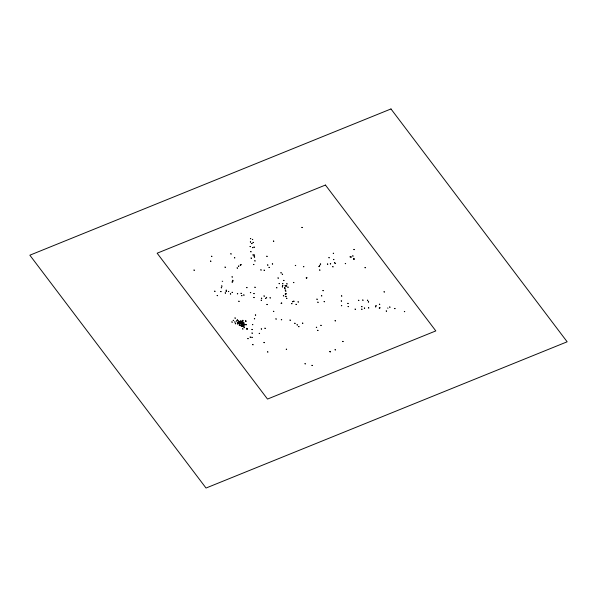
<?xml version="1.0" encoding="UTF-8"?>
<svg xmlns="http://www.w3.org/2000/svg" width="597" height="597" viewBox="0 0 597 597"><rect width="100%" height="100%" fill="white"/><g stroke="black" fill="none" stroke-linecap="round" stroke-linejoin="round"><path stroke-width="0.9" d="M211.532 256.143L211.935 256.3M211.823 256.494L211.472 256.352M250.404 238.487L250.807 238.643M250.718 238.83L250.359 238.725M193.98 269.971L194.383 270.128M210.532 260.979L210.935 261.135M194.301 270.314L193.921 270.18M210.868 261.322L210.472 261.18M252.382 239.3L252.785 239.464M252.673 239.658L252.315 239.501M250.322 241.785L250.725 241.942M250.643 242.128L250.255 241.979M230.8 253.732L231.203 253.889M231.121 254.076L230.733 253.912M253.038 242.278L253.441 242.434M251.71 243.352L252.113 243.509M253.329 242.636L252.971 242.472M252.024 243.695L251.658 243.576M250.083 246.397L250.486 246.554M250.367 246.755L250.009 246.583M252.546 247.449L252.941 247.606M254.009 246.986L254.412 247.143M234.464 257.635L234.867 257.8M252.859 247.792L252.486 247.673M234.785 257.986L234.397 257.837M254.337 247.33L253.941 247.18M250.718 251.561L251.121 251.718M251.053 251.897L250.665 251.785M225.024 267.016L225.427 267.172M273.433 240.957L273.836 241.113M225.338 267.359L224.95 267.195M273.754 241.3L273.366 241.151M301.881 227.308L302.283 227.464M302.209 227.644L301.813 227.487M252.941 254.807L253.344 254.964M253.232 255.165L252.897 255.046M254.068 254.852L254.471 255.009M254.359 255.21L254.009 255.068M254.143 256.15L254.546 256.307M251.091 257.971L251.494 258.128M254.456 256.501L254.076 256.352M251.382 258.329L251.024 258.15M254.307 256.829L254.71 256.986M240.83 264.516L241.233 264.68M238.434 265.993L238.837 266.15M240.218 264.978L240.621 265.135M254.628 257.173L254.24 257.023M241.151 264.867L240.778 264.74M240.539 265.329L240.151 265.165M238.763 266.337L238.36 266.18M237.143 267.844L237.546 268.001M237.464 268.195L237.084 268.038M254.777 260.702L255.18 260.859M255.106 261.046L254.718 260.919M266.784 256.135L267.187 256.292M267.12 256.471L266.717 256.329M222.174 281.135L222.718 281.478M253.553 264.337L253.956 264.493M253.867 264.68L253.494 264.546M232.024 276.777L232.427 276.933M232.345 277.12L231.957 276.971M221.629 285.873L222.032 286.03M232.651 280.217L233.054 280.374M221.942 286.217L221.569 286.082M232.979 280.553L232.591 280.426M232.479 281.187L232.882 281.344M214.666 291.06L215.069 291.217M221.286 287.553L221.688 287.709M232.046 281.866L232.449 282.023M232.8 281.53L232.412 281.366M214.987 291.403L214.607 291.269M221.599 287.903L221.211 287.739M232.367 282.209L232.009 282.105M267.56 264.852L267.963 265.008M267.881 265.202L267.493 265.046M220.711 291.396L221.114 291.56M260.814 269.762L261.217 269.919M272.314 263.777L272.717 263.934M221.032 291.746L220.651 291.612M261.143 270.105L260.747 269.963M272.635 264.128L272.262 264.001M226.159 290.067L226.561 290.224M217.166 295.411L217.569 295.567M268.993 267.225L269.396 267.381M226.479 290.418L226.114 290.306M264.083 270.06L264.486 270.217M217.495 295.754L217.107 295.619M226.076 291.082L226.479 291.246M269.307 267.568L268.941 267.449M264.419 270.396L264.023 270.269M226.367 291.44L226.009 291.269M225.211 292.821L225.614 292.978M228.405 291.314L228.808 291.47M225.532 293.164L225.144 293.015M228.696 291.672L228.345 291.523M232.091 292.179L232.494 292.343M232.412 292.53L232.032 292.381M230.367 293.761L230.77 293.918M230.658 294.12L230.308 293.97M246.695 287.441L247.098 287.597M246.986 287.799L246.621 287.62M237.375 293.575L237.778 293.731M237.666 293.933L237.315 293.791M240.987 293.149L241.389 293.306M241.307 293.5L240.942 293.388M280.903 272.68L281.306 272.836M254.859 287.105L255.262 287.269M281.217 273.03L280.844 272.889M295.336 265.322L295.739 265.478M255.18 287.455L254.792 287.306M295.664 265.658L295.269 265.516M241.591 295.485L241.994 295.642M241.912 295.828L241.531 295.694M243.703 294.866L244.106 295.022M282.262 274.068L282.665 274.224M244.024 295.216L243.636 295.067M282.553 274.426L282.202 274.284M250.382 292.455L250.785 292.612M250.703 292.799L250.315 292.649M277.993 277.874L278.396 278.03M278.321 278.209L277.926 278.068M238.793 301.104L239.196 301.261M239.084 301.463L238.733 301.321M253.829 293.418L254.232 293.582M303.485 266.508L303.888 266.665M254.15 293.769L253.77 293.62M303.806 266.859L303.425 266.702M333.26 253.128L333.656 253.285M283.657 280.306L284.06 280.463M333.544 253.486L333.216 253.359M283.948 280.665L283.597 280.515M279.097 283.403L279.5 283.56M253.822 297.336L254.218 297.493M279.426 283.739L279.038 283.612M254.15 297.672L253.747 297.515M328.895 257.546L329.298 257.703M329.186 257.904L328.828 257.747M282.568 283.538L282.971 283.694M282.888 283.881L282.5 283.717M276.568 287.59L276.971 287.747M320.328 263.889L320.731 264.046M276.859 287.948L276.501 287.784M320.656 264.225L320.261 264.083M282.5 285.344L282.903 285.5M319.455 265.247L319.858 265.411M263.993 295.873L264.396 296.03M282.821 285.687L282.441 285.538M319.746 265.605L319.41 265.486M286.769 283.694L287.172 283.851M318.925 266.344L319.328 266.501M264.322 296.209L263.926 296.067M282.314 286.672L282.709 286.829M287.09 284.045L286.702 283.881M261.389 298.09L261.792 298.246M319.208 266.702L318.858 266.538M261.71 298.44L261.329 298.291M282.627 287.015L282.254 286.881M285.06 285.635L285.463 285.791M333.551 259.359L333.947 259.516M285.926 285.366L286.724 285.657M285.396 285.978L285 285.829M333.835 259.717L333.484 259.553M285.903 285.881L286.306 286.038M286.381 285.791L286.65 285.836M353.879 249.345L354.282 249.501M286.217 286.224L285.844 286.09M293.523 282.366L293.925 282.523M327.417 263.911L327.82 264.068M261.165 300.045L261.568 300.201M266.329 297.284L266.732 297.448M284.538 287.336L284.941 287.493M354.17 249.703L353.812 249.539M327.753 264.255L327.357 264.12M261.456 300.403L261.12 300.284M284.859 287.687L284.47 287.53M293.814 282.724L293.463 282.56M265.628 298.157L266.031 298.313M266.65 297.634L266.269 297.485M265.919 298.515L265.561 298.351M284.709 288.358L285.112 288.515M330.32 263.665L330.723 263.822M287.799 286.97L288.202 287.127M285.03 288.702L284.642 288.552M319.582 269.874L319.985 270.031M330.634 264.016L330.26 263.881M288.12 287.321L287.724 287.157M306.574 277.59L306.977 277.747M319.91 270.217L319.522 270.083M306.246 277.799L306.649 277.956M334.439 262.479L334.842 262.635M270.023 297.709L270.426 297.866M306.574 278.142L306.179 277.993M306.903 277.926L306.552 277.851M334.768 262.814L334.38 262.687M270.314 298.06L269.948 297.888M285.217 289.933L285.612 290.09M335.066 263.232L335.469 263.389M285.5 290.291L285.157 290.142M234.964 317.88L235.367 318.037M335.395 263.575L334.999 263.426M285.56 290.829L285.963 290.985M235.285 318.231L234.905 318.089M285.881 291.172L285.508 291.052M233.211 320.216L233.614 320.373M350.088 256.725L350.491 256.882M332.73 266.598L333.133 266.755M233.539 320.552L233.151 320.425M350.417 257.061L350.029 256.934M350.946 256.8L351.349 256.956M352.708 255.8L353.111 255.956M231.882 321.865L232.285 322.022M333.066 266.934L332.663 266.792M353.021 256.143L352.648 256.009M351.267 257.15L350.872 256.986M232.173 322.223L231.815 322.044M237.24 319.828L237.636 319.992M285.247 293.933L285.65 294.09M285.97 293.612L286.366 293.769M237.166 320.014L237.785 320.298M236.599 320.835L237.002 320.992M266.881 304.343L267.284 304.5M234.8 321.858L235.203 322.014M285.538 294.291L285.179 294.127M286.254 293.97L285.926 293.851M237.673 320.499L237.315 320.343M283.359 295.627L283.762 295.784M235.114 322.201L234.733 322.052M236.919 321.179L236.531 321.014M267.217 304.679L266.822 304.552M283.642 295.985L283.299 295.836M238.419 320.917L238.822 321.074M353.722 258.337L354.125 258.494M345.275 263.404L345.678 263.561M354.051 258.673L353.648 258.516M235.293 323.514L235.696 323.671M285.344 296.313L286.12 296.522M239.031 321.649L238.643 321.484M285.791 296.179L286.194 296.336M345.596 263.747L345.223 263.628M353.782 259.21L354.185 259.367M238.173 322.268L238.576 322.425M240.091 321.201L240.487 321.358M240.778 320.843L241.181 320.999M238.449 322.156L238.852 322.313M235.614 323.865L235.233 323.723M237.278 322.925L237.681 323.081M239.39 321.858L239.793 322.014M285.635 296.672L285.269 296.493M354.118 259.553L353.722 259.419M237.934 322.813L239.255 323.044M238.278 322.522L239.501 322.634M238.837 322.208L239.24 322.365M242.688 320.231L243.091 320.388M240.375 321.559L240.024 321.395M241.098 321.186L241.404 321.492M237.606 323.261L237.218 323.134M240.098 321.858L240.501 322.022M238.681 322.723L239.427 322.82M239.703 322.201L239.322 322.052M238.255 323.164L237.89 323.052M242.979 320.589L242.628 320.44M237.502 323.708L237.904 323.865M241.337 321.671L240.949 321.559M242.561 320.992L242.964 321.156M239.591 322.731L239.994 322.887M240.39 322.216L240.024 322.044M237.822 324.052L237.442 323.917M239.77 323.029L240.457 323.44M242.882 321.343L242.501 321.208M240.8 322.664L241.367 322.835M240.128 323.096L240.919 323.328M255.344 314.858L255.747 315.022M240.591 322.992L241.3 323.014M242.121 322.208L242.524 322.365M286.791 298.328L286.418 298.157L286.873 298.299M240.009 323.544L239.636 323.417M255.665 315.209L255.285 315.059M242.412 322.567L242.061 322.417M245.68 320.85L246.083 321.007M286.799 298.478L286.448 298.403M240.136 324.104L240.345 324.283M241.472 323.216L241.927 323.567M239.412 324.499L239.815 324.664M239.255 324.775L239.74 324.843M239.367 325.149L239.606 325.171M241.755 323.574L241.404 323.417M243.606 322.641L244.009 322.798M245.897 321.395L245.524 321.276M241.636 323.895L242.039 324.052M241.487 324.037L241.889 324.193M239.516 325.358L239.143 325.223M242.457 323.775L242.852 323.932M243.942 322.984L243.546 322.858M241.807 324.38L241.434 324.261M241.957 324.238L241.576 324.104M242.195 324.171L242.591 324.335M242.345 324.111L242.748 324.268M281.15 303.164L281.739 303.239M281.403 302.903L281.806 303.06M240.457 325.41L240.86 325.566M242.77 324.126L242.389 323.97M243.666 323.581L244.069 323.738M242.345 324.537L242.972 324.761M243.069 324.402L243.472 324.559M243.994 323.917L243.606 323.79M281.486 303.5L281.083 303.358M240.748 325.768L240.39 325.589M241.166 325.544L242.076 326.111M241.688 325.492L242.091 325.656M243.404 324.738L243.606 324.88M254.359 318.582L254.755 318.738M241.479 325.895L241.098 325.746M242.912 325.134L243.539 325.059M243.994 324.559L244.389 324.716M242.613 325.514L242.233 325.38M254.643 318.94L254.292 318.783M243.233 325.477L242.845 325.313M244.277 324.917L243.927 324.761M245.292 324.41L245.688 324.567M241.957 326.313L241.606 326.149M242.673 326.134L243.076 326.29M243.718 325.708L244.121 325.865M243.516 325.999L243.919 326.156M245.606 324.753L245.233 324.634M246.106 324.581L246.397 324.671M243.151 326.231L243.852 326.343M242.994 326.477L242.613 326.343M244.031 326.059L243.658 325.917M243.442 326.589L243.083 326.425M273.463 311.194L273.866 311.35M243.912 327.38L244.486 327.552M273.754 311.552L273.396 311.388M244.412 327.731L244.031 327.619M292.463 301.53L292.866 301.686M242.613 328.731L243.016 328.887M293.702 301.03L294.105 301.187M292.784 301.873L292.396 301.709M242.904 329.089L242.554 328.947M294.015 301.373L293.642 301.239M252.464 324.447L252.867 324.611M291.627 303.492L292.03 303.649M252.785 324.798L252.404 324.664M246.464 328.29L247.151 328.626M246.397 328.529L246.777 328.574M291.948 303.836L291.552 303.672M246.77 328.85L247.412 329.022M246.785 328.656L246.382 328.805M247.009 328.865L246.68 328.887M247.345 329.201L246.942 329.044M298.045 301.769L298.448 301.925M298.366 302.112L297.985 301.963M296 304.186L296.403 304.343M296.321 304.537L295.933 304.388M364.991 267.508L365.394 267.665M322.91 290.448L323.313 290.605M251.897 329.328L252.3 329.492M365.312 267.852L364.939 267.732M323.223 290.799L322.858 290.672M252.218 329.678L251.83 329.514M275.881 318.798L276.277 318.955M276.195 319.141L275.836 319.029M251.979 332.939L252.382 333.096M321.447 295.664L321.85 295.821M252.3 333.283L251.919 333.148M261.255 328.805L261.658 328.962M321.783 296L321.38 295.858M316.873 299.03L317.276 299.187M261.546 329.163L261.195 329.014M317.186 299.381L316.813 299.239M264.926 328.119L265.329 328.275M281.336 319.537L281.739 319.693M265.255 328.462L264.852 328.298M250.15 336.947L250.553 337.104M281.665 319.873L281.262 319.716M247.822 338.447L248.225 338.603M250.442 337.305L250.091 337.156M248.113 338.805L247.762 338.656M251.867 337.156L252.27 337.312M259.232 333.268L259.628 333.424M252.188 337.499L251.8 337.35M259.561 333.611L259.165 333.462M317.798 302.06L318.201 302.216M318.089 302.41L317.738 302.269M290 319.985L290.403 320.141M324.119 301.492L324.522 301.649M290.291 320.343L289.933 320.179M324.402 301.851L324.052 301.686M341.462 295.791L341.865 295.955M252.718 344.514L253.121 344.67M341.775 296.142L341.394 295.993M253.038 344.857L252.65 344.693M294.754 323.134L295.157 323.29M295.045 323.492L294.687 323.328M263.934 342.387L264.337 342.544M297.067 324.723L297.463 324.88M264.255 342.738L263.867 342.574M341.238 300.828L341.641 300.985M297.351 325.081L297 324.917M341.559 301.172L341.171 301.022M302.507 322.999L302.91 323.156M302.791 323.35L302.448 323.208M298.642 326.469L299.045 326.634M298.963 326.82L298.582 326.686M341.394 305.492L341.797 305.649M341.685 305.851L341.335 305.701M347.82 303.261L348.223 303.418M348.111 303.619L347.752 303.455M358.506 300.157L358.909 300.313M348.088 306.395L348.484 306.552M358.827 300.5L358.454 300.381M348.402 306.739L348.044 306.634M362.7 299.948L363.103 300.104M267.546 351.767L267.949 351.924M363.021 300.291L362.625 300.127M267.866 352.111L267.486 351.961M316.328 327.149L316.731 327.305M320.835 325.193L321.231 325.35M316.649 327.492L316.268 327.357M367.424 300.104L367.827 300.261M321.149 325.537L320.776 325.402M367.715 300.463L367.364 300.313M384.043 291.724L384.446 291.881M384.378 292.067L383.975 291.926M368.289 301.746L368.692 301.903M355.081 309.007L355.484 309.164M355.402 309.35L355.043 309.246M368.618 302.089L368.23 301.955M335.089 320.641L335.492 320.798M317.626 330.208L318.029 330.365M361.663 306.507L362.058 306.664M317.962 330.551L317.559 330.402M335.41 320.985L335.014 320.82M361.991 306.843L361.595 306.716M286.276 349.073L286.679 349.23M286.56 349.432L286.217 349.282M361.663 309.03L362.066 309.186M364.342 307.94L364.745 308.097M361.998 309.365L361.603 309.239M364.633 308.298L364.282 308.149M368.446 307.716L368.849 307.873M368.767 308.059L368.394 307.94M375.886 305.604L376.289 305.761M379.393 304.104L379.796 304.261M376.177 305.962L375.826 305.813M375.446 306.604L375.849 306.761M379.714 304.448L379.326 304.298M375.737 306.962L375.386 306.813M379.67 307.604L380.073 307.761M379.259 307.933L379.998 307.948M379.55 308.291L379.199 308.142M387.52 307.985L388.035 308.231M389.64 306.918L390.042 307.074M389.975 307.254L389.58 307.127M386.222 310.88L386.625 311.037M386.543 311.224L386.169 311.104M394.684 308.403L395.087 308.559M395.005 308.753L394.624 308.604M342.768 341.312L343.171 341.469M343.081 341.656L342.708 341.521M304.992 363.625L305.395 363.782M305.283 363.983L304.933 363.834M329.969 351.357L330.365 351.514M330.283 351.7L329.925 351.596L330.38 351.745M404.363 311.395L404.766 311.552M330.298 351.939L329.917 351.797M404.654 311.753L404.303 311.604M335.066 349.663L335.469 349.82M335.402 349.999L334.999 349.842M311.947 365.245L312.35 365.401M312.268 365.588L311.873 365.424M241.039 321.208L240.703 321.022M246.248 324.91L245.949 324.753M242.583 324.477L242.136 324.387M242.636 324.902L242.807 325.067M238.121 322.492L238.673 322.678M238.628 322.947L238.203 322.701M240.054 323.283L239.539 322.955M239.121 321.462L238.36 321.111M245.591 321.044L246.009 321.186L245.643 321.096M390.975 108.953L29.85 255.203L206.025 488.047L567.15 341.797L390.975 108.953M325.44 185.048L157.145 253.21L267.508 399.072L435.81 330.91L325.44 185.048"/></g></svg>
